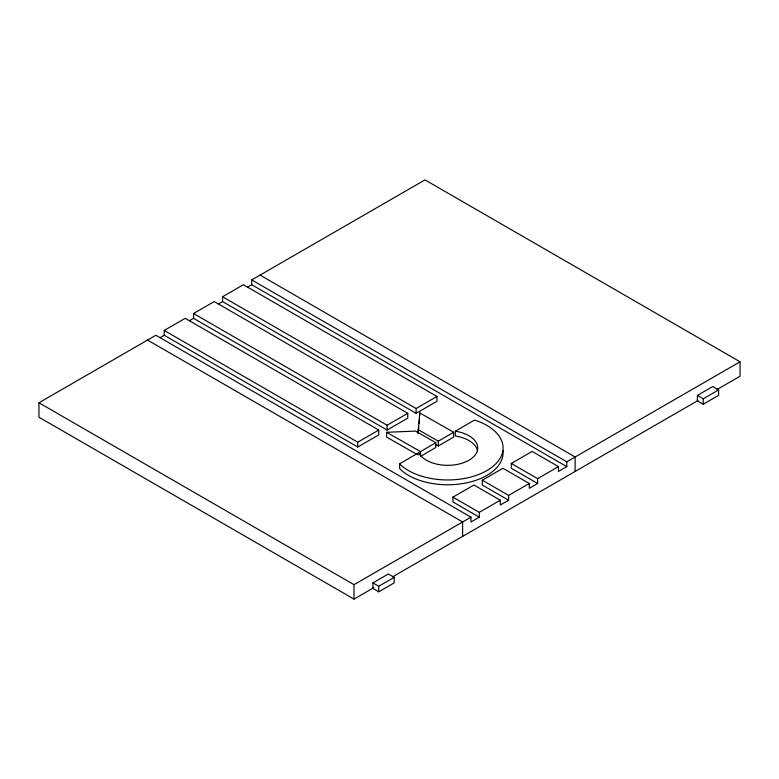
<?xml version="1.0" encoding="UTF-8"?>
<svg xmlns="http://www.w3.org/2000/svg" width="779" height="779" viewBox="0 0 779 779"><rect width="100%" height="100%" fill="white"/><g stroke="black" fill="none" stroke-linecap="round" stroke-linejoin="round"><path stroke-width="1.17" d="M418.011 433.202L419.745 412.928L453.631 432.248L453.631 437.058L438.343 445.997L435.295 444.254M418.128 433.212L418.751 427.262M419.121 423.688L419.492 420.124M502.922 450.505A55.367 31.968 0 0 1 465.832 483.009A55.367 31.968 0 0 1 401.857 470.73L399.646 468.627L399.646 463.817L418.8 452.618L419.024 453.125A30.021 17.333 0 0 0 469.065 460.165A30.021 17.333 0 0 0 456.231 431.371L455.345 431.245L455.345 436.055L456.231 436.182A30.021 17.333 0 0 1 477.556 450.992M420.514 456.426L420.514 451.616L435.802 442.676L415.46 431.079L386.627 432.296L386.627 437.107L417.437 454.663M438.343 445.997L438.343 441.187L453.631 432.248M455.345 431.245L474.499 420.047L478.17 421.293A55.367 31.968 0 0 1 487.099 470.448A55.367 31.968 0 0 1 401.857 465.92L399.646 463.817M421.536 455.832L435.802 447.487L435.802 442.676M373.852 587.648L354.017 599.109L38.95 417.203L38.95 402.772L155.878 335.262L470.944 517.168L470.944 521.979L479.28 517.168L479.28 512.348L452.93 497.148L452.93 501.958L479.28 517.168M164.213 335.262L164.213 330.452L185.217 318.319L378.769 430.066L378.769 434.877L357.756 447.01L164.213 335.262L160.046 337.667M193.552 318.319L193.552 313.509L214.225 301.57L407.777 413.318L407.777 418.128L387.105 430.066L193.552 318.319L189.385 320.724M222.56 301.57L222.56 296.76L243.399 284.724L436.951 396.472L436.951 401.282L416.113 413.318L222.56 301.57L218.393 303.976M251.734 279.914L566.8 461.82L566.8 466.631L251.734 284.724L251.734 279.914L424.983 179.891L740.05 361.797L740.05 376.228L716.943 389.578M247.566 287.13L251.734 284.724M164.213 330.452L357.756 442.19L378.769 430.066M193.552 313.509L387.105 425.246L407.777 413.318M222.56 296.76L416.113 408.498L436.951 396.472M452.93 497.148L473.944 485.015L500.284 500.225L500.284 505.035L508.619 500.225L508.619 495.405L482.279 480.205L482.279 485.015L508.619 500.225M482.279 480.205L502.952 468.267L529.292 483.477L529.292 488.287L537.627 483.477L537.627 478.657L511.287 463.456L511.287 468.267L537.627 483.477M511.287 463.456L532.125 451.421L558.465 466.631L558.465 471.441L566.8 466.631M38.95 402.772L354.017 584.669L470.944 517.168M479.28 512.348L500.284 500.225M508.619 495.405L529.292 483.477M537.627 478.657L558.465 466.631M566.8 461.82L740.05 361.797M697.4 395.42L712.814 386.52L718.647 389.889L718.647 395.323L703.233 404.223L697.4 400.854L697.4 395.42L703.233 398.79L718.647 389.889M372.917 582.896L388.341 573.996L394.174 577.366L394.174 582.896L378.75 591.806L372.917 588.437L372.917 582.896L378.75 586.266L394.174 577.366M392.655 576.801L698.033 400.494M418.011 429.589L438.343 441.187M386.627 432.296L420.514 451.616M260.069 275.104L575.136 457.01L575.136 471.441M147.552 340.072L462.619 521.969L462.619 536.41M703.233 398.79L703.233 404.223M419.745 412.928L419.745 415.334M418.8 452.618L418.8 455.024M416.113 408.498L416.113 413.318M387.105 425.246L387.105 430.066M378.75 586.266L378.75 591.806M357.756 442.19L357.756 447.01M354.017 584.669L354.017 599.109"/></g></svg>
